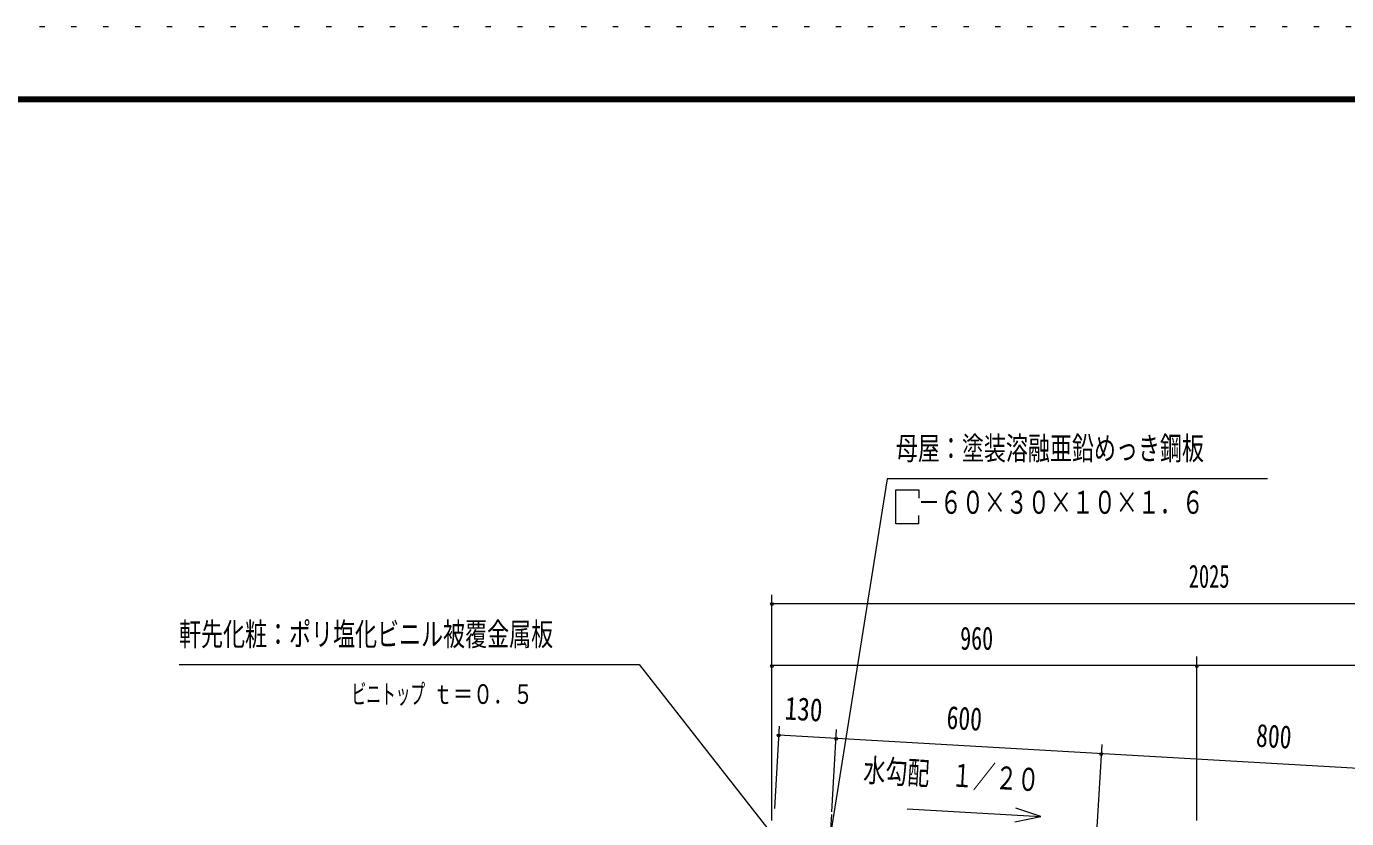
# Model space of a CAD drawing. Units: millimetres, scale not verified. Extents: x -23548 to 23548, y -10500 to 10500.
# Drawn here: x 9974 to 17433, y 6025 to 10500 of the extents above; entities that cross this region are included whole.
import ezdxf
from ezdxf.enums import TextEntityAlignment as Align

# ---------------------------------------------------------------- set-up
doc = ezdxf.new("R2010")
doc.units = ezdxf.units.MM
doc.header["$LTSCALE"] = 60
doc.linetypes.add('USER3', pattern=[24, 12, -5, 2, -5])
doc.linetypes.add('USER4', pattern=[3, 0.5, -2.5])
for name, color, linetype, lineweight in [('0-8_2-2CENTER', 3, 'USER3', 18), ('0-A_2-5DIM', 3, 'Continuous', 18), ('0-C_F-F', 5, 'Continuous', 18), ('0-D_F-E_J_ADD', 5, 'USER4', 18)]:
    doc.layers.add(name, color=color, linetype=linetype, lineweight=lineweight)
doc.styles.add('ＭＳ ゴシック', font='')
doc.styles.get('ＭＳ ゴシック').set_extended_font_data('MS Gothic')

msp = doc.modelspace()

# ---------------------------------------------------------------- linework, layer by layer
at = {"layer": '0-8_2-2CENTER'}
msp.add_line((14515.95, 5904.69), (14524.26, 6048.73), dxfattribs=at)
at = {"layer": '0-A_2-5DIM'}
for p, q in [((15015.5, 7689.92), (15015.5, 7736.74)), ((14196.71, 7239.93), (14176.71, 7239.93)), ((14186.71, 6014.93), (14186.71, 7289.93)), ((14186.71, 7239.93), (19249.21, 7239.93)), ((16586.7, 6014.93), (16586.7, 6939.93)), ((14196.71, 6889.93), (14176.71, 6889.93)), ((19249.21, 6889.93), (14186.71, 6889.93)), ((16596.7, 6889.93), (16576.7, 6889.93)), ((14227.5, 6547.83), (14200.62, 6081.53)), ((14234.62, 6497.91), (14214.62, 6497.91)), ((14224.62, 6497.91), (18043.28, 6277.73)), ((14525.08, 6062.83), (14551.96, 6529.12)), ((14559.09, 6479.2), (14539.09, 6479.2)), ((16049.48, 6442.77), (16022.59, 5976.48)), ((16056.6, 6392.86), (16036.6, 6392.86)), ((15559.01, 6006.45), (15705.89, 6036.87))]:
    msp.add_line(p, q, dxfattribs=at)
for points in [[(16986.71, 7944.93), (14836.71, 7944.93), (14494.47, 5793.73)], [(15015.5, 7689.92), (14886.71, 7689.92), (14886.71, 7881.36), (15015.5, 7881.36), (15015.5, 7834.55)], [(10836.71, 6894.93), (13436.71, 6894.93), (14197.66, 5924.67)], [(14950.05, 6080.45), (15705.89, 6036.87), (15563.47, 6083.97)]]:
    msp.add_lwpolyline(points, dxfattribs=at)
for centre in [(14186.71, 7239.93), (14186.71, 6889.93), (16586.7, 6889.93), (14224.62, 6497.91), (14549.09, 6479.2), (16046.6, 6392.86)]:
    msp.add_arc(centre, 10, 180, 0, dxfattribs=at)
at = {"layer": '0-C_F-F'}
for points in [[(23048.12, -10000), (23048.12, 10100), (-5651.88, 10100), (-5651.88, -10000)], [(23045.62, -9997.5), (-5649.38, -9997.5), (-5649.38, 10097.5), (23045.62, 10097.5)], [(23043.12, -9995), (23043.12, 10095), (-5646.88, 10095), (-5646.88, -9995)], [(23040.62, -9992.5), (-5644.38, -9992.5), (-5644.38, 10092.5), (23040.62, 10092.5)], [(23038.12, -9990), (23038.12, 10090), (-5641.88, 10090), (-5641.88, -9990)], [(23035.62, -9987.5), (-5639.38, -9987.5), (-5639.38, 10087.5), (23035.62, 10087.5)], [(23033.12, -9985), (23033.12, 10085), (-5636.88, 10085), (-5636.88, -9985)], [(23030.62, -9982.5), (-5634.38, -9982.5), (-5634.38, 10082.5), (23030.62, 10082.5)], [(23028.12, -9980), (-5631.88, -9980), (-5631.88, 10080), (23028.12, 10080)], [(23025.62, -9977.5), (23025.62, 10077.5), (-5629.38, 10077.5), (-5629.38, -9977.5)], [(23023.12, -9975), (-5626.88, -9975), (-5626.88, 10075), (23023.12, 10075)]]:
    msp.add_lwpolyline(points, close=True, dxfattribs=at)
at = {"layer": '0-D_F-E_J_ADD'}
msp.add_lwpolyline([(23548.12, -10500), (-6151.88, -10500), (-6151.88, 10500), (23548.12, 10500)], close=True, dxfattribs=at)

# ---------------------------------------------------------------- texts
at = {"layer": '0-A_2-5DIM', "color": 7, "style": 'ＭＳ ゴシック'}
for s, height, width, p in [('母屋：塗装溶融亜鉛めっき鋼板', 130.2, 0.7, (14886.71, 8012.7)), ('\u3000－６０×３０×１０×１．６', 130.2, 0.7, (14886.71, 7707.69)), ('2025', 130.2, 0.65, (16541.28, 7289.93)), ('軒先化粧：ポリ塩化ビニル被覆金属板', 130.2, 0.7, (10836.71, 6962.69)), ('960', 130.2, 0.7, (15249.88, 6939.93)), ('ビニトップ ', 110.7, 0.55, (11811.71, 6639.93)), ('ｔ＝０．５', 110.7, 0.75, (12270.99, 6639.93))]:
    msp.add_text(s, height=height, dxfattribs=dict(at, width=width)).set_placement(p, align=Align.BOTTOM_LEFT)
for s, width, p in [('130', 0.8, (14253.55, 6546.33)), ('600', 0.75, (15168.08, 6493.6)), ('800', 0.75, (16916.63, 6392.78)), ('水勾配\u3000１／２０', 0.7, (14698.01, 6196.6))]:
    msp.add_text(s, height=130.2, rotation=356.7, dxfattribs=dict(at, width=width)).set_placement(p, align=Align.BOTTOM_LEFT)

doc.saveas('drawing.dxf')
